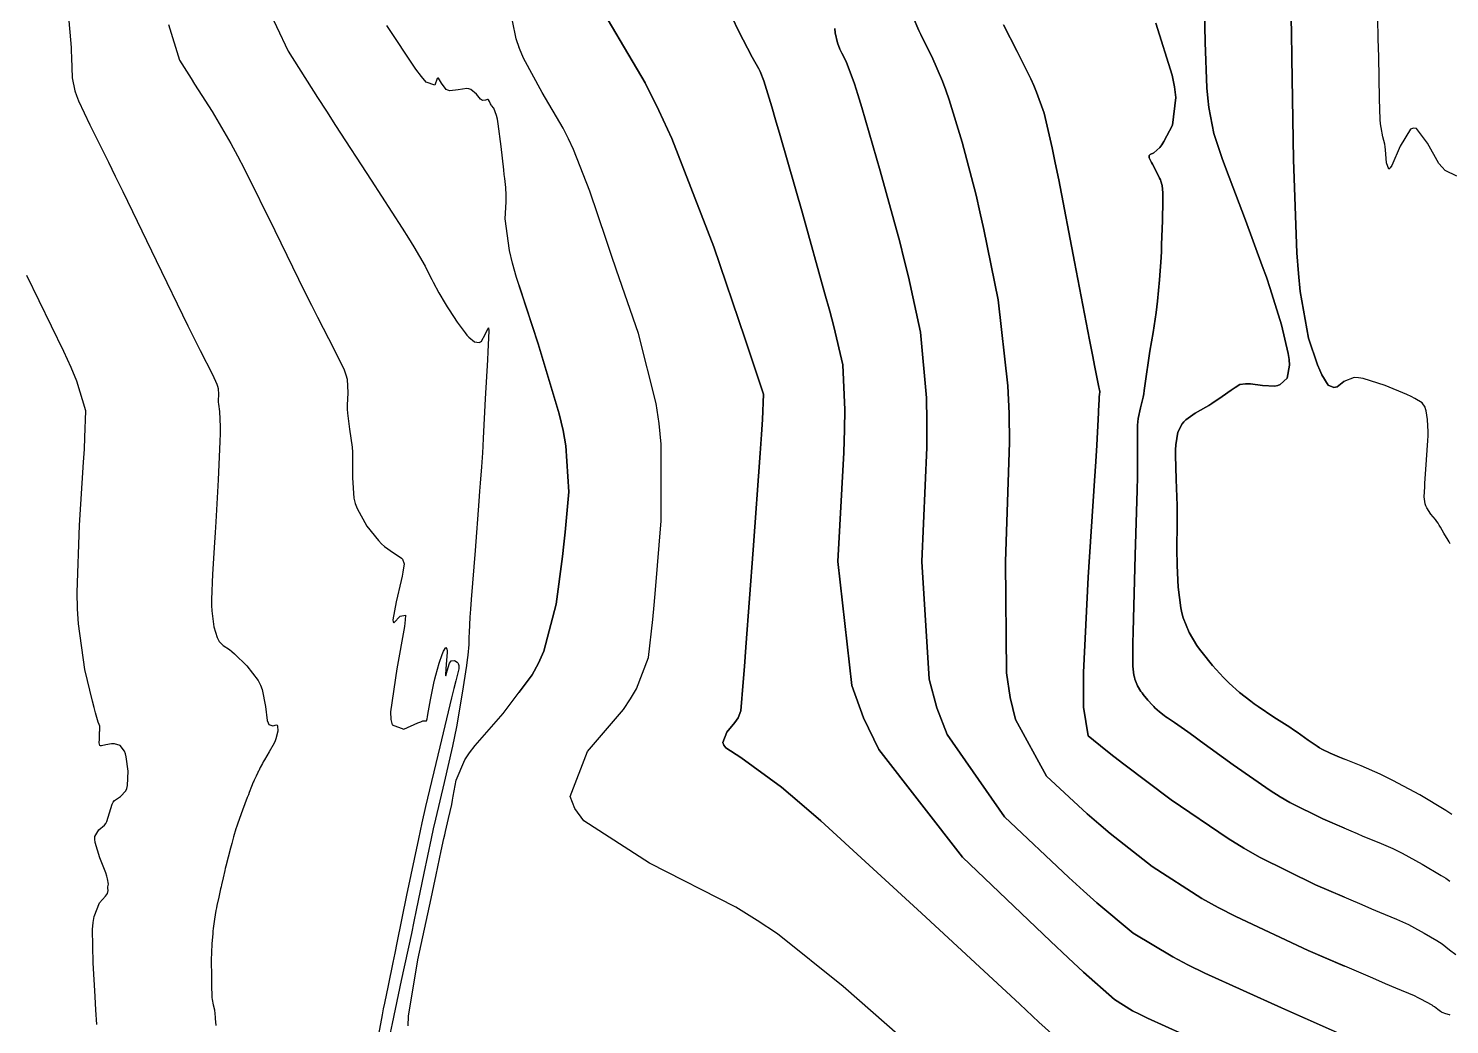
# Model space of a CAD drawing. Header units: metres. Extents: x 837117 to 838479, y 1189012 to 1191015.
# Drawn here: x 837795.2 to 837881.3, y 1190901.9 to 1190962.3 of the extents above; entities that cross this region are included whole.
import ezdxf

# ---------------------------------------------------------------- set-up
doc = ezdxf.new("R2010")
doc.units = ezdxf.units.M
doc.header["$LTSCALE"] = 0.3
doc.layers.add('COTAS 10', color=1, linetype='Continuous')
doc.layers.add('COTAS INT', color=252, linetype='Continuous')

msp = doc.modelspace()

# ---------------------------------------------------------------- linework, layer by layer
at = {"layer": 'COTAS 10'}
for points in [[(837848.023, 1190901.198), (837844.561, 1190904.257), (837840.59, 1190907.431), (837839.35, 1190908.253), (837838.048, 1190909.051), (837832.838, 1190911.727), (837828.847, 1190914.292), (837828.314, 1190915.02), (837828.029, 1190915.756), (837829.065, 1190918.475), (837831.246, 1190921.035), (837831.683, 1190921.67), (837832.048, 1190922.273), (837832.764, 1190924.183), (837833.03, 1190926.486), (837833.111, 1190927.337), (837833.196, 1190928.28), (837833.529, 1190932.454), (837833.535, 1190937.101), (837833.413, 1190938.342), (837833.237, 1190939.563), (837832.159, 1190943.807), (837830.837, 1190947.631), (837830.509, 1190948.588), (837830.197, 1190949.5), (837829.205, 1190952.425), (837828.227, 1190954.945), (837827.923, 1190955.601), (837827.605, 1190956.239), (837826.338, 1190958.395), (837825.197, 1190960.469), (837824.96, 1190961.055), (837824.755, 1190961.647), (837824.3, 1190963.83)], [(837874.923, 1190909.657), (837873.162, 1190910.413), (837869.769, 1190912.087), (837868.823, 1190912.628), (837867.874, 1190913.203), (837864.426, 1190915.56), (837861.547, 1190917.721), (837860.957, 1190918.172), (837860.458, 1190918.559), (837859.404, 1190919.425), (837859.119, 1190921.173), (837859.105, 1190922.116), (837859.119, 1190923.258), (837859.404, 1190929.038), (837859.784, 1190934.872), (837859.858, 1190936.047), (837859.92, 1190937.03), (837860.03, 1190938.994), (837860.048, 1190939.575), (837860.052, 1190939.688), (837860.055, 1190939.78), (837860.058, 1190939.938), (837860.058, 1190939.957), (837860.059, 1190939.962), (837860.059, 1190939.967), (837860.062, 1190939.983), (837860.066, 1190939.999), (837860.068, 1190940.009), (837860.071, 1190940.029), (837860.074, 1190940.053), (837860.076, 1190940.067), (837860.081, 1190940.094), (837860.086, 1190940.124), (837860.087, 1190940.132), (837860.088, 1190940.141), (837860.091, 1190940.172), (837860.093, 1190940.208), (837860.093, 1190940.219), (837860.094, 1190940.231), (837860.095, 1190940.279), (837860.094, 1190940.326), (837860.092, 1190940.338), (837860.091, 1190940.35), (837860.081, 1190940.388), (837860.066, 1190940.432), (837860.061, 1190940.448), (837860.056, 1190940.466), (837860.034, 1190940.543), (837859.795, 1190941.762), (837859.654, 1190942.5), (837859.479, 1190943.412), (837858.576, 1190948.15), (837857.613, 1190953.1), (837857.4, 1190954.145), (837857.211, 1190955.049), (837856.723, 1190957.137), (837856.272, 1190958.42), (837856.105, 1190958.817), (837855.921, 1190959.231), (837855.104, 1190960.874), (837854.275, 1190962.5)], [(837854.275, 1190962.5), (837855.104, 1190960.874), (837855.921, 1190959.231), (837856.105, 1190958.817), (837856.272, 1190958.42), (837856.723, 1190957.137), (837857.211, 1190955.049), (837857.4, 1190954.145), (837857.613, 1190953.1), (837858.576, 1190948.15), (837859.479, 1190943.412), (837859.654, 1190942.5), (837859.795, 1190941.762), (837860.034, 1190940.543), (837860.056, 1190940.466), (837860.061, 1190940.448), (837860.066, 1190940.432), (837860.081, 1190940.388), (837860.091, 1190940.35), (837860.092, 1190940.338), (837860.094, 1190940.326), (837860.095, 1190940.279), (837860.094, 1190940.231), (837860.093, 1190940.219), (837860.093, 1190940.208), (837860.091, 1190940.172), (837860.088, 1190940.141), (837860.087, 1190940.132), (837860.086, 1190940.124), (837860.081, 1190940.094), (837860.076, 1190940.067), (837860.074, 1190940.053), (837860.071, 1190940.029), (837860.068, 1190940.009), (837860.066, 1190939.999), (837860.062, 1190939.983), (837860.059, 1190939.967), (837860.059, 1190939.962), (837860.058, 1190939.957), (837860.058, 1190939.938), (837860.055, 1190939.78), (837860.052, 1190939.688), (837860.048, 1190939.575), (837860.03, 1190938.994), (837859.92, 1190937.03), (837859.858, 1190936.047), (837859.784, 1190934.872), (837859.404, 1190929.038), (837859.119, 1190923.258), (837859.105, 1190922.116), (837859.119, 1190921.173), (837859.404, 1190919.425), (837860.458, 1190918.559), (837860.957, 1190918.172), (837861.547, 1190917.721), (837864.426, 1190915.56), (837867.874, 1190913.203), (837868.823, 1190912.628), (837869.769, 1190912.087), (837873.162, 1190910.413), (837875.969, 1190909.208), (837876.545, 1190908.962), (837877.034, 1190908.755), (837878.074, 1190908.323), (837878.618, 1190908.084), (837878.794, 1190907.997), (837878.982, 1190907.902), (837879.754, 1190907.486), (837880.502, 1190907.043), (837880.674, 1190906.93), (837880.832, 1190906.823), (837881.278, 1190906.471), (837881.663, 1190906.183)], [(837848.023, 1190901.198), (837844.561, 1190904.257), (837840.59, 1190907.431), (837839.35, 1190908.253), (837838.048, 1190909.051), (837832.838, 1190911.727), (837828.847, 1190914.292), (837828.314, 1190915.02), (837828.029, 1190915.756), (837829.065, 1190918.475), (837831.246, 1190921.035), (837831.683, 1190921.67), (837832.048, 1190922.273), (837832.764, 1190924.183), (837833.03, 1190926.486), (837833.111, 1190927.337), (837833.196, 1190928.28), (837833.529, 1190932.454), (837833.535, 1190937.101), (837833.413, 1190938.342), (837833.237, 1190939.563), (837832.159, 1190943.807), (837830.837, 1190947.631), (837830.509, 1190948.588), (837830.197, 1190949.5), (837829.205, 1190952.425), (837828.227, 1190954.945), (837827.923, 1190955.601), (837827.605, 1190956.239), (837826.338, 1190958.395), (837825.197, 1190960.469), (837824.96, 1190961.055), (837824.923, 1190961.161)], [(837799.356, 1190901.937), (837799.299, 1190902.838), (837799.276, 1190903.216), (837799.249, 1190903.65), (837799.129, 1190905.683), (837799.105, 1190907.7), (837799.139, 1190908.124), (837799.191, 1190908.489), (837799.528, 1190909.322), (837799.883, 1190909.712), (837799.947, 1190909.798), (837799.997, 1190909.875), (837800.05, 1190910.071), (837800.024, 1190910.209), (837800.024, 1190910.249), (837800.026, 1190910.289), (837800.057, 1190910.439), (837800.008, 1190910.779), (837799.959, 1190910.939), (837799.896, 1190911.128), (837799.542, 1190912.045), (837799.258, 1190912.975), (837799.239, 1190913.172), (837799.245, 1190913.341), (837799.482, 1190913.731), (837799.827, 1190914.022), (837799.901, 1190914.13), (837799.965, 1190914.249), (837800.121, 1190914.776), (837800.282, 1190915.294), (837800.349, 1190915.407), (837800.426, 1190915.508), (837800.787, 1190915.76), (837801.117, 1190916.098), (837801.174, 1190916.251), (837801.217, 1190916.431), (837801.25, 1190917.299), (837801.137, 1190918.167), (837801.088, 1190918.347), (837801.031, 1190918.501), (837800.761, 1190918.839), (837800.436, 1190918.946), (837800.344, 1190918.955), (837800.251, 1190918.955), (837799.911, 1190918.879), (837799.637, 1190918.817), (837799.587, 1190918.826), (837799.548, 1190918.847), (837799.499, 1190919.016), (837799.516, 1190919.232), (837799.519, 1190919.283), (837799.521, 1190919.329), (837799.519, 1190919.464), (837799.515, 1190919.563), (837799.516, 1190919.588), (837799.517, 1190919.61), (837799.526, 1190919.681), (837799.536, 1190919.74), (837799.537, 1190919.757), (837799.539, 1190919.773), (837799.538, 1190919.829), (837799.535, 1190919.88), (837799.534, 1190919.893), (837799.534, 1190919.905), (837799.532, 1190919.943), (837799.532, 1190919.985), (837799.531, 1190919.994), (837799.531, 1190920.025), (837799.517, 1190920.078), (837799.508, 1190920.101), (837799.497, 1190920.127), (837799.439, 1190920.251), (837799.272, 1190920.829), (837799.192, 1190921.142), (837799.097, 1190921.521), (837798.633, 1190923.441), (837798.243, 1190926.215), (837798.195, 1190927.132), (837798.174, 1190928.114), (837798.312, 1190932.198), (837798.558, 1190936), (837798.604, 1190936.804), (837798.64, 1190937.5), (837798.693, 1190939.113), (837798.14, 1190940.923), (837797.794, 1190941.743), (837797.365, 1190942.701), (837795.121, 1190947.311)]]:
    msp.add_lwpolyline(points, dxfattribs=at)
at = {"layer": 'COTAS INT'}
for points in [[(837857.375, 1190901.217), (837856.416, 1190902.095), (837855.25, 1190903.17), (837849.311, 1190908.692), (837843.197, 1190914.278), (837841.92, 1190915.394), (837840.824, 1190916.322), (837838.369, 1190918.115), (837837.459, 1190918.7), (837837.338, 1190918.866), (837837.273, 1190919.033), (837837.509, 1190919.653), (837838.006, 1190920.236), (837838.105, 1190920.38), (837838.189, 1190920.518), (837838.352, 1190920.953), (837838.502, 1190922.683), (837838.577, 1190923.637), (837838.666, 1190924.797), (837839.11, 1190930.699), (837839.533, 1190936.554), (837839.609, 1190937.683), (837839.668, 1190938.598), (837839.735, 1190940.129), (837839.245, 1190941.583), (837838.595, 1190943.519), (837836.734, 1190949.058), (837834.19, 1190955.608), (837833.4, 1190957.314), (837832.573, 1190958.974), (837829.278, 1190964.579)], [(837829.278, 1190964.579), (837832.573, 1190958.974), (837833.4, 1190957.314), (837834.19, 1190955.608), (837836.734, 1190949.058), (837838.595, 1190943.519), (837839.245, 1190941.583), (837839.735, 1190940.129), (837839.668, 1190938.598), (837839.609, 1190937.683), (837839.533, 1190936.554), (837839.11, 1190930.699), (837838.666, 1190924.797), (837838.577, 1190923.637), (837838.502, 1190922.683), (837838.352, 1190920.953), (837838.189, 1190920.518), (837838.105, 1190920.38), (837838.006, 1190920.236), (837837.509, 1190919.653), (837837.273, 1190919.033), (837837.338, 1190918.866), (837837.459, 1190918.7), (837838.369, 1190918.115), (837840.824, 1190916.322), (837841.92, 1190915.394), (837843.197, 1190914.278), (837849.311, 1190908.692), (837855.25, 1190903.17), (837856.416, 1190902.095), (837857.375, 1190901.217)], [(837881.428, 1190914.674), (837881.062, 1190914.912), (837879.479, 1190915.85), (837877.845, 1190916.731), (837877.447, 1190916.933), (837877.073, 1190917.115), (837875.922, 1190917.623), (837875.028, 1190917.973), (837874.816, 1190918.058), (837874.621, 1190918.137), (837874.046, 1190918.376), (837873.555, 1190918.623), (837873.412, 1190918.706), (837873.266, 1190918.797), (837872.714, 1190919.178), (837872.049, 1190919.65), (837871.832, 1190919.798), (837871.602, 1190919.952), (837870.649, 1190920.569), (837869.693, 1190921.202), (837869.459, 1190921.366), (837869.239, 1190921.525), (837868.555, 1190922.06), (837867.943, 1190922.616), (837867.767, 1190922.789), (837867.589, 1190922.97), (837866.924, 1190923.692), (837866.291, 1190924.469), (837866.134, 1190924.685), (837865.984, 1190924.901), (837865.506, 1190925.685), (837865.146, 1190926.586), (837865.069, 1190926.876), (837865.003, 1190927.184), (837864.851, 1190928.444), (837864.788, 1190929.748), (837864.779, 1190930.083), (837864.774, 1190930.407), (837864.793, 1190932.63), (837864.788, 1190932.996), (837864.779, 1190933.382), (837864.719, 1190934.953), (837864.684, 1190936.432), (837864.692, 1190936.761), (837864.706, 1190937.055), (837864.819, 1190937.824), (837865.079, 1190938.329), (837865.185, 1190938.455), (837865.307, 1190938.576), (837865.871, 1190938.966), (837866.526, 1190939.338), (837866.705, 1190939.448), (837866.882, 1190939.56), (837867.514, 1190939.988), (837868.058, 1190940.369), (837868.18, 1190940.451), (837868.29, 1190940.524), (837868.584, 1190940.702), (837868.925, 1190940.762), (837869.064, 1190940.76), (837869.222, 1190940.75), (837869.953, 1190940.646), (837870.704, 1190940.62), (837870.875, 1190940.658), (837871.029, 1190940.716), (837871.452, 1190941.09), (837871.592, 1190941.891), (837871.569, 1190942.219), (837871.518, 1190942.593), (837871.109, 1190944.324), (837870.417, 1190946.532), (837870.187, 1190947.206), (837869.942, 1190947.908), (837868.918, 1190950.669), (837867.936, 1190953.262), (837867.717, 1190953.858), (837867.521, 1190954.401), (837867.004, 1190955.921), (837866.699, 1190957.481), (837866.637, 1190958.049), (837866.584, 1190958.677), (837866.474, 1190961.435), (837866.424, 1190964.396)], [(837866.424, 1190964.396), (837866.474, 1190961.435), (837866.584, 1190958.677), (837866.637, 1190958.049), (837866.699, 1190957.481), (837867.004, 1190955.921), (837867.521, 1190954.401), (837867.717, 1190953.858), (837867.936, 1190953.262), (837868.918, 1190950.669), (837869.942, 1190947.908), (837870.187, 1190947.206), (837870.417, 1190946.532), (837871.109, 1190944.324), (837871.518, 1190942.593), (837871.569, 1190942.219), (837871.592, 1190941.891), (837871.452, 1190941.09), (837871.029, 1190940.716), (837870.875, 1190940.658), (837870.704, 1190940.62), (837869.953, 1190940.646), (837869.222, 1190940.75), (837869.064, 1190940.76), (837868.925, 1190940.762), (837868.584, 1190940.702), (837868.29, 1190940.524), (837868.18, 1190940.451), (837868.058, 1190940.369), (837867.514, 1190939.988), (837866.882, 1190939.56), (837866.705, 1190939.448), (837866.526, 1190939.338), (837865.871, 1190938.966), (837865.307, 1190938.576), (837865.185, 1190938.455), (837865.079, 1190938.329), (837864.819, 1190937.824), (837864.706, 1190937.055), (837864.692, 1190936.761), (837864.684, 1190936.432), (837864.719, 1190934.953), (837864.779, 1190933.382), (837864.788, 1190932.996), (837864.793, 1190932.63), (837864.774, 1190930.407), (837864.779, 1190930.083), (837864.788, 1190929.748), (837864.851, 1190928.444), (837865.003, 1190927.184), (837865.069, 1190926.876), (837865.146, 1190926.586), (837865.506, 1190925.685), (837865.984, 1190924.901), (837866.134, 1190924.685), (837866.291, 1190924.469), (837866.924, 1190923.692), (837867.589, 1190922.97), (837867.767, 1190922.789), (837867.943, 1190922.616), (837868.555, 1190922.06), (837869.239, 1190921.525), (837869.459, 1190921.366), (837869.693, 1190921.202), (837870.649, 1190920.569), (837871.602, 1190919.952), (837871.832, 1190919.798), (837872.049, 1190919.65), (837872.714, 1190919.178), (837873.266, 1190918.797), (837873.412, 1190918.706), (837873.555, 1190918.623), (837874.046, 1190918.376), (837874.621, 1190918.137), (837874.816, 1190918.058), (837874.923, 1190918.015)], [(837809.535, 1190963.888), (837810.953, 1190960.903), (837812.73, 1190958.095), (837813.264, 1190957.26), (837813.816, 1190956.401), (837815.964, 1190953.092), (837817.846, 1190950.18), (837818.231, 1190949.571), (837818.556, 1190949.048), (837819.241, 1190947.87), (837819.551, 1190947.248), (837819.64, 1190947.075), (837819.73, 1190946.902), (837820.07, 1190946.273), (837820.453, 1190945.616), (837820.571, 1190945.425), (837820.694, 1190945.231), (837821.179, 1190944.495), (837821.656, 1190943.848), (837821.773, 1190943.709), (837821.884, 1190943.587), (837822.232, 1190943.292), (837822.516, 1190943.249), (837822.587, 1190943.286), (837822.655, 1190943.345), (837822.873, 1190943.734), (837823.028, 1190944.088), (837823.056, 1190944.125), (837823.077, 1190944.136), (837823.1, 1190943.953), (837823.055, 1190943.105), (837823.034, 1190942.696), (837823.008, 1190942.212), (837822.884, 1190939.834), (837822.758, 1190937.458), (837822.731, 1190936.976), (837822.708, 1190936.569), (837822.656, 1190935.731), (837822.578, 1190934.745), (837822.539, 1190934.245), (837822.493, 1190933.646), (837822.261, 1190930.662), (837822.034, 1190927.692), (837821.991, 1190927.102), (837821.956, 1190926.612), (837821.899, 1190925.684), (837821.897, 1190925.407), (837821.895, 1190925.249), (837821.893, 1190924.954), (837821.83, 1190924.321), (837821.791, 1190924.028), (837821.743, 1190923.684), (837821.49, 1190922.018), (837821.13, 1190919.971), (837821.015, 1190919.387), (837820.892, 1190918.796), (837820.39, 1190916.599), (837819.869, 1190914.393), (837819.734, 1190913.796), (837819.604, 1190913.204), (837819.165, 1190911.118), (837818.705, 1190908.874), (837818.56, 1190908.183), (837818.408, 1190907.462), (837817.797, 1190904.608), (837817.237, 1190901.999), (837817.117, 1190901.433)], [(837881.324, 1190931.06), (837881.256, 1190931.175), (837881.189, 1190931.29), (837880.94, 1190931.713), (837880.734, 1190932.063), (837880.693, 1190932.134), (837880.659, 1190932.192), (837880.598, 1190932.306), (837880.521, 1190932.413), (837880.478, 1190932.466), (837880.426, 1190932.531), (837880.158, 1190932.851), (837879.896, 1190933.248), (837879.846, 1190933.361), (837879.807, 1190933.475), (837879.748, 1190933.898), (837879.775, 1190934.504), (837879.789, 1190934.734), (837879.807, 1190934.99), (837879.894, 1190936.139), (837879.969, 1190937.32), (837879.978, 1190937.597), (837879.982, 1190937.853), (837879.954, 1190938.595), (837879.868, 1190939.114), (837879.835, 1190939.229), (837879.798, 1190939.331), (837879.632, 1190939.595), (837879.172, 1190939.867), (837878.949, 1190939.975), (837878.686, 1190940.096), (837877.391, 1190940.65), (837876.053, 1190941.078), (837875.763, 1190941.12), (837875.507, 1190941.129), (837874.871, 1190940.887), (837874.476, 1190940.577), (837874.372, 1190940.543), (837874.271, 1190940.532), (837873.925, 1190940.679), (837873.541, 1190941.293), (837873.416, 1190941.575), (837873.283, 1190941.906), (837872.735, 1190943.509), (837872.231, 1190946.335), (837872.127, 1190947.437), (837872.037, 1190948.678), (837871.84, 1190954.315), (837871.737, 1190960.478), (837871.706, 1190962.05), (837871.675, 1190963.564)], [(837871.675, 1190963.564), (837871.706, 1190962.05), (837871.737, 1190960.478), (837871.84, 1190954.315), (837872.037, 1190948.678), (837872.127, 1190947.437), (837872.231, 1190946.335), (837872.735, 1190943.509), (837873.283, 1190941.906), (837873.416, 1190941.575), (837873.541, 1190941.293), (837873.925, 1190940.679), (837874.271, 1190940.532), (837874.372, 1190940.543), (837874.476, 1190940.577), (837874.871, 1190940.887), (837874.923, 1190940.907)], [(837797.618, 1190963.201), (837797.796, 1190961.13), (837797.832, 1190960.308), (837797.839, 1190960.103), (837797.844, 1190959.908), (837797.855, 1190959.283), (837798.021, 1190958.507), (837798.125, 1190958.216), (837798.254, 1190957.892), (837798.929, 1190956.45), (837800.056, 1190954.181), (837800.47, 1190953.337), (837800.928, 1190952.399), (837802.95, 1190948.231), (837804.878, 1190944.263), (837805.276, 1190943.45), (837805.616, 1190942.762), (837806.353, 1190941.313), (837806.627, 1190940.738), (837806.674, 1190940.601), (837806.71, 1190940.474), (837806.735, 1190940.097), (837806.709, 1190939.75), (837806.712, 1190939.643), (837806.719, 1190939.53), (837806.782, 1190939.081), (837806.827, 1190938.154), (837806.822, 1190937.739), (837806.81, 1190937.256), (837806.705, 1190934.943), (837806.558, 1190932.388), (837806.52, 1190931.753), (837806.484, 1190931.149), (837806.359, 1190929.228), (837806.301, 1190927.694), (837806.306, 1190927.334), (837806.32, 1190927.002), (837806.446, 1190926.038), (837806.647, 1190925.391), (837806.708, 1190925.258), (837806.771, 1190925.146), (837807.018, 1190924.911), (837807.394, 1190924.66), (837807.539, 1190924.538), (837807.701, 1190924.393), (837808.433, 1190923.679), (837809.124, 1190922.775), (837809.261, 1190922.509), (837809.373, 1190922.238), (837809.582, 1190921.201), (837809.682, 1190920.368), (837809.725, 1190920.223), (837809.776, 1190920.117), (837810.017, 1190920.045), (837810.237, 1190920.099), (837810.274, 1190920.073), (837810.301, 1190920.028), (837810.312, 1190919.715), (837810.2, 1190919.259), (837810.148, 1190919.124), (837810.088, 1190918.985), (837809.798, 1190918.452), (837809.502, 1190917.969), (837809.439, 1190917.861), (837809.384, 1190917.765), (837809.251, 1190917.511), (837809.164, 1190917.321), (837809.138, 1190917.265), (837809.11, 1190917.207), (837809.004, 1190916.984), (837808.894, 1190916.748), (837808.864, 1190916.682), (837808.835, 1190916.615), (837808.734, 1190916.372), (837808.59, 1190916.001), (837808.534, 1190915.854), (837808.471, 1190915.688), (837808.185, 1190914.928), (837807.9, 1190914.143), (837807.837, 1190913.961), (837807.781, 1190913.794), (837807.636, 1190913.318), (837807.525, 1190912.9), (837807.491, 1190912.77), (837807.455, 1190912.634), (837807.31, 1190912.09), (837807.167, 1190911.541), (837807.133, 1190911.402), (837807.101, 1190911.268), (837807.003, 1190910.832), (837806.912, 1190910.411), (837806.884, 1190910.286), (837806.855, 1190910.158), (837806.741, 1190909.668), (837806.628, 1190909.15), (837806.599, 1190909.004), (837806.571, 1190908.857), (837806.48, 1190908.319), (837806.406, 1190907.764), (837806.389, 1190907.607), (837806.373, 1190907.448), (837806.327, 1190906.859), (837806.299, 1190906.297), (837806.294, 1190906.155), (837806.291, 1190906.018), (837806.29, 1190905.57), (837806.297, 1190905.119), (837806.298, 1190904.979), (837806.299, 1190904.834), (837806.3, 1190904.256), (837806.316, 1190903.707), (837806.326, 1190903.579), (837806.339, 1190903.462), (837806.407, 1190903.128), (837806.478, 1190902.843), (837806.493, 1190902.756), (837806.506, 1190902.667), (837806.534, 1190902.315), (837806.555, 1190901.88)], [(837865.122, 1190901.361), (837862.982, 1190902.33), (837862.507, 1190902.564), (837862.084, 1190902.783), (837860.982, 1190903.451), (837859.104, 1190905.124), (837858.193, 1190905.976), (837857.111, 1190906.997), (837851.789, 1190912.09), (837846.719, 1190918.605), (837845.796, 1190920.523), (837845.082, 1190922.489), (837844.239, 1190930), (837844.599, 1190936.59), (837844.643, 1190937.976), (837844.663, 1190939.171), (837844.536, 1190941.904), (837843.988, 1190944.22), (837843.743, 1190945.154), (837843.457, 1190946.213), (837842.087, 1190951.094), (837840.735, 1190955.795), (837840.461, 1190956.74), (837840.23, 1190957.532), (837839.757, 1190959.105), (837839.532, 1190959.669), (837839.457, 1190959.824), (837839.377, 1190959.979), (837839.043, 1190960.535), (837838.218, 1190962.133), (837837.828, 1190962.945)], [(837837.828, 1190962.945), (837838.218, 1190962.133), (837839.043, 1190960.535), (837839.377, 1190959.979), (837839.457, 1190959.824), (837839.532, 1190959.669), (837839.757, 1190959.105), (837840.23, 1190957.532), (837840.461, 1190956.74), (837840.735, 1190955.795), (837842.087, 1190951.094), (837843.457, 1190946.213), (837843.743, 1190945.154), (837843.988, 1190944.22), (837844.536, 1190941.904), (837844.663, 1190939.171), (837844.643, 1190937.976), (837844.599, 1190936.59), (837844.239, 1190930), (837845.082, 1190922.489), (837845.796, 1190920.523), (837846.719, 1190918.605), (837851.789, 1190912.09), (837857.111, 1190906.997), (837858.193, 1190905.976), (837859.104, 1190905.124), (837860.982, 1190903.451), (837862.084, 1190902.783), (837862.507, 1190902.564), (837862.982, 1190902.33), (837865.122, 1190901.361)], [(837881.326, 1190902.521), (837881.276, 1190902.535), (837881.063, 1190902.593), (837880.842, 1190902.672), (837880.787, 1190902.699), (837880.734, 1190902.729), (837880.564, 1190902.856), (837880.367, 1190903.011), (837880.298, 1190903.059), (837880.221, 1190903.108), (837879.891, 1190903.304), (837879.551, 1190903.487), (837879.468, 1190903.529), (837879.39, 1190903.568), (837879.15, 1190903.673), (837878.038, 1190904.145), (837877.41, 1190904.414), (837876.643, 1190904.743), (837872.72, 1190906.432), (837868.335, 1190908.478), (837867.277, 1190909.032), (837866.287, 1190909.582), (837863.278, 1190911.524), (837860.733, 1190913.522), (837860.036, 1190914.107), (837859.342, 1190914.705), (837856.865, 1190916.98), (837854.992, 1190920.416), (837854.68, 1190921.745), (837854.456, 1190923.239), (837854.391, 1190930), (837854.636, 1190937.195), (837854.608, 1190938.963), (837854.538, 1190940.632), (837853.938, 1190945.85), (837853.074, 1190950.102), (837852.838, 1190951.162), (837852.603, 1190952.173), (837851.765, 1190955.399), (837850.978, 1190957.955), (837850.775, 1190958.543), (837850.578, 1190959.077), (837849.923, 1190960.574), (837849.378, 1190961.643), (837849.252, 1190961.908), (837849.136, 1190962.16), (837848.805, 1190962.959)], [(837848.805, 1190962.959), (837849.136, 1190962.16), (837849.252, 1190961.908), (837849.378, 1190961.643), (837849.923, 1190960.574), (837850.578, 1190959.077), (837850.775, 1190958.543), (837850.978, 1190957.955), (837851.765, 1190955.399), (837852.603, 1190952.173), (837852.838, 1190951.162), (837853.074, 1190950.102), (837853.938, 1190945.85), (837854.538, 1190940.632), (837854.608, 1190938.963), (837854.636, 1190937.195), (837854.391, 1190930), (837854.456, 1190923.239), (837854.68, 1190921.745), (837854.992, 1190920.416), (837856.865, 1190916.98), (837859.342, 1190914.705), (837860.036, 1190914.107), (837860.733, 1190913.522), (837863.278, 1190911.524), (837866.287, 1190909.582), (837867.277, 1190909.032), (837868.335, 1190908.478), (837872.72, 1190906.432), (837874.923, 1190905.483)], [(837874.923, 1190913.831), (837873.604, 1190914.395), (837871.601, 1190915.4), (837871.018, 1190915.741), (837870.422, 1190916.11), (837868.171, 1190917.666), (837866.207, 1190919.116), (837865.794, 1190919.418), (837865.436, 1190919.676), (837864.616, 1190920.247), (837864.201, 1190920.521), (837864.1, 1190920.592), (837864.004, 1190920.661), (837863.708, 1190920.893), (837863.443, 1190921.134), (837863.366, 1190921.209), (837863.289, 1190921.287), (837863.001, 1190921.6), (837862.727, 1190921.937), (837862.659, 1190922.031), (837862.594, 1190922.124), (837862.387, 1190922.464), (837862.23, 1190922.854), (837862.197, 1190922.98), (837862.169, 1190923.114), (837862.102, 1190923.66), (837862.102, 1190925.053), (837862.115, 1190925.721), (837862.134, 1190926.511), (837862.249, 1190930.381), (837862.362, 1190934.304), (837862.38, 1190935.127), (837862.393, 1190935.836), (837862.389, 1190937.445), (837862.389, 1190938.255), (837862.404, 1190938.46), (837862.426, 1190938.657), (837862.558, 1190939.296), (837862.719, 1190939.944), (837862.759, 1190940.145), (837862.796, 1190940.356), (837862.916, 1190941.198), (837863.043, 1190942.156), (837863.086, 1190942.441), (837863.132, 1190942.734), (837863.323, 1190943.863), (837863.514, 1190945.073), (837863.558, 1190945.418), (837863.6, 1190945.767), (837863.721, 1190947.06), (837863.808, 1190948.41), (837863.827, 1190948.794), (837863.845, 1190949.183), (837863.891, 1190950.624), (837863.911, 1190951.847), (837863.912, 1190952.098), (837863.91, 1190952.312), (837863.886, 1190952.765), (837863.805, 1190953.024), (837863.767, 1190953.115), (837863.723, 1190953.214), (837863.51, 1190953.642), (837863.288, 1190954.057), (837863.239, 1190954.149), (837863.196, 1190954.23), (837863.083, 1190954.439), (837863.08, 1190954.573), (837863.105, 1190954.608), (837863.142, 1190954.641), (837863.372, 1190954.753), (837863.73, 1190955.072), (837863.849, 1190955.237), (837863.977, 1190955.434), (837864.507, 1190956.424), (837864.708, 1190958.102), (837864.628, 1190958.734), (837864.489, 1190959.439), (837863.497, 1190962.59)], [(837863.497, 1190962.59), (837864.489, 1190959.439), (837864.628, 1190958.734), (837864.708, 1190958.102), (837864.507, 1190956.424), (837863.977, 1190955.434), (837863.849, 1190955.237), (837863.73, 1190955.072), (837863.372, 1190954.753), (837863.142, 1190954.641), (837863.105, 1190954.608), (837863.08, 1190954.573), (837863.083, 1190954.439), (837863.196, 1190954.23), (837863.239, 1190954.149), (837863.288, 1190954.057), (837863.51, 1190953.642), (837863.723, 1190953.214), (837863.767, 1190953.115), (837863.805, 1190953.024), (837863.886, 1190952.765), (837863.91, 1190952.312), (837863.912, 1190952.098), (837863.911, 1190951.847), (837863.891, 1190950.624), (837863.845, 1190949.183), (837863.827, 1190948.794), (837863.808, 1190948.41), (837863.721, 1190947.06), (837863.6, 1190945.767), (837863.558, 1190945.418), (837863.514, 1190945.073), (837863.323, 1190943.863), (837863.132, 1190942.734), (837863.086, 1190942.441), (837863.043, 1190942.156), (837862.916, 1190941.198), (837862.796, 1190940.356), (837862.759, 1190940.145), (837862.719, 1190939.944), (837862.558, 1190939.296), (837862.426, 1190938.657), (837862.404, 1190938.46), (837862.389, 1190938.255), (837862.389, 1190937.445), (837862.393, 1190935.836), (837862.38, 1190935.127), (837862.362, 1190934.304), (837862.249, 1190930.381), (837862.134, 1190926.511), (837862.115, 1190925.721), (837862.102, 1190925.053), (837862.102, 1190923.66), (837862.169, 1190923.114), (837862.197, 1190922.98), (837862.23, 1190922.854), (837862.387, 1190922.464), (837862.594, 1190922.124), (837862.659, 1190922.031), (837862.727, 1190921.937), (837863.001, 1190921.6), (837863.289, 1190921.287), (837863.366, 1190921.209), (837863.443, 1190921.134), (837863.708, 1190920.893), (837864.004, 1190920.661), (837864.1, 1190920.592), (837864.201, 1190920.521), (837864.616, 1190920.247), (837865.436, 1190919.676), (837865.794, 1190919.418), (837866.207, 1190919.116), (837868.171, 1190917.666), (837870.422, 1190916.11), (837871.018, 1190915.741), (837871.601, 1190915.4), (837873.604, 1190914.395), (837875.295, 1190913.672), (837875.681, 1190913.51), (837876.031, 1190913.364), (837876.998, 1190912.973), (837877.846, 1190912.599), (837878.121, 1190912.465), (837878.414, 1190912.317), (837879.616, 1190911.668), (837880.782, 1190910.977), (837881.051, 1190910.802), (837881.297, 1190910.634)], [(837881.722, 1190953.327), (837881.02, 1190953.67), (837880.828, 1190953.866), (837880.636, 1190954.105), (837879.949, 1190955.33), (837879.28, 1190956.22), (837879.099, 1190956.247), (837878.92, 1190956.178), (837878.289, 1190955.14), (837877.786, 1190953.978), (837877.688, 1190953.833), (837877.607, 1190953.763), (837877.462, 1190954.147), (837877.411, 1190954.922), (837877.39, 1190955.099), (837877.365, 1190955.26), (837877.248, 1190955.708), (837877.133, 1190956.271), (837877.109, 1190956.504), (837877.088, 1190956.771), (837877.044, 1190958.017), (837876.989, 1190960.566), (837876.962, 1190961.654), (837876.93, 1190962.908)], [(837803.694, 1190962.527), (837804.355, 1190960.359), (837805.061, 1190959.243), (837805.274, 1190958.911), (837805.493, 1190958.569), (837806.347, 1190957.254), (837807.476, 1190955.309), (837807.868, 1190954.571), (837808.296, 1190953.747), (837810.13, 1190950.048), (837811.938, 1190946.349), (837812.349, 1190945.524), (837812.721, 1190944.786), (837813.74, 1190942.84), (837814.333, 1190941.596), (837814.435, 1190941.3), (837814.512, 1190941.025), (837814.566, 1190940.209), (837814.509, 1190939.46), (837814.516, 1190939.227), (837814.532, 1190938.983), (837814.669, 1190938.013), (837814.816, 1190936.925), (837814.837, 1190936.608), (837814.851, 1190936.284), (837814.833, 1190935.054), (837814.925, 1190933.829), (837815.009, 1190933.507), (837815.117, 1190933.193), (837815.715, 1190932.122), (837816.426, 1190931.253), (837816.605, 1190931.067), (837816.777, 1190930.904), (837817.331, 1190930.509), (837817.737, 1190930.263), (837817.814, 1190930.192), (837817.876, 1190930.122), (837817.973, 1190929.859), (837817.897, 1190929.341), (837817.849, 1190929.109), (837817.791, 1190928.838), (837817.485, 1190927.539), (837817.291, 1190926.465), (837817.303, 1190926.336), (837817.344, 1190926.28), (837817.727, 1190926.687), (837818.043, 1190926.735), (837818.04, 1190926.453), (837817.999, 1190926.044), (837817.524, 1190923.499), (837817.147, 1190920.882), (837817.166, 1190920.427), (837817.239, 1190920.088), (837817.952, 1190919.837), (837818.808, 1190920.224), (837818.972, 1190920.287), (837819.103, 1190920.332), (837819.314, 1190920.334), (837819.356, 1190920.456), (837819.381, 1190920.575), (837819.412, 1190920.732), (837819.574, 1190921.608), (837819.775, 1190922.63), (837819.83, 1190922.878), (837819.885, 1190923.112), (837820.085, 1190923.832), (837820.268, 1190924.355), (837820.313, 1190924.465), (837820.355, 1190924.56), (837820.486, 1190924.775), (837820.56, 1190924.69), (837820.567, 1190924.596), (837820.568, 1190924.47), (837820.52, 1190923.763), (837820.475, 1190923.151), (837820.478, 1190923.086), (837820.487, 1190923.067), (837820.575, 1190923.376), (837820.721, 1190923.84), (837820.767, 1190923.919), (837820.816, 1190923.976), (837821.01, 1190924.002), (837821.179, 1190923.884), (837821.211, 1190923.851), (837821.237, 1190923.816), (837821.277, 1190923.688), (837821.276, 1190923.579), (837821.275, 1190923.556), (837821.275, 1190923.537), (837821.272, 1190923.495), (837821.094, 1190922.758), (837820.982, 1190922.3), (837820.844, 1190921.732), (837820.121, 1190918.766), (837819.266, 1190915.145), (837819.045, 1190914.165), (837818.83, 1190913.194), (837818.111, 1190909.771), (837817.529, 1190906.889), (837817.401, 1190906.26), (837817.287, 1190905.704), (837816.995, 1190904.309), (837816.775, 1190903.247), (837816.707, 1190902.903), (837816.635, 1190902.536), (837816.35, 1190901.027)], [(837818.207, 1190901.871), (837818.231, 1190902.457), (837818.807, 1190905.87), (837819.607, 1190909.577), (837819.772, 1190910.347), (837819.913, 1190911.007), (837820.22, 1190912.465), (837820.377, 1190913.214), (837820.424, 1190913.427), (837820.472, 1190913.641), (837820.659, 1190914.433), (837820.848, 1190915.277), (837820.898, 1190915.525), (837820.946, 1190915.778), (837821.111, 1190916.741), (837821.645, 1190917.971), (837821.926, 1190918.393), (837822.264, 1190918.849), (837823.968, 1190920.791), (837825.726, 1190923.127), (837826.098, 1190923.833), (837826.422, 1190924.563), (837827.177, 1190927.413), (837827.558, 1190930.289), (837827.646, 1190931.036), (837827.726, 1190931.763), (837827.948, 1190934.209), (837827.766, 1190936.987), (837827.59, 1190937.923), (837827.361, 1190938.93), (837826.08, 1190943.17), (837824.78, 1190947.195), (837824.539, 1190948.068), (837824.348, 1190948.837), (837824.088, 1190950.739), (837824.14, 1190951.772), (837824.146, 1190951.992), (837824.149, 1190952.184), (837824.128, 1190952.64), (837824.059, 1190953.185), (837824.03, 1190953.433), (837823.997, 1190953.723), (837823.844, 1190955.121), (837823.668, 1190956.497), (837823.62, 1190956.774), (837823.572, 1190957.004), (837823.404, 1190957.459), (837823.263, 1190957.617), (837823.233, 1190957.66), (837823.206, 1190957.703), (837823.143, 1190957.859), (837823.082, 1190957.964), (837823.056, 1190957.975), (837823.027, 1190957.978), (837822.893, 1190957.926), (837822.713, 1190957.922), (837822.655, 1190957.955), (837822.593, 1190958.004), (837822.343, 1190958.304), (837822.009, 1190958.585), (837821.894, 1190958.621), (837821.771, 1190958.64), (837821.245, 1190958.557), (837820.733, 1190958.499), (837820.619, 1190958.532), (837820.515, 1190958.588), (837820.24, 1190958.969), (837820.055, 1190959.269), (837820.009, 1190959.273), (837819.965, 1190959.243), (837819.826, 1190958.852), (837819.304, 1190959.032), (837819.018, 1190959.363), (837818.672, 1190959.815), (837816.913, 1190962.465)], [(837874.923, 1190901.266), (837871.113, 1190902.952), (837866.47, 1190905.054), (837865.44, 1190905.562), (837864.522, 1190906.038), (837862.13, 1190907.488), (837859.919, 1190909.323), (837859.114, 1190910.041), (837858.227, 1190910.851), (837854.327, 1190914.535), (837850.856, 1190919.51), (837850.238, 1190921.134), (837849.769, 1190922.864), (837849.315, 1190930), (837849.617, 1190936.893), (837849.625, 1190938.469), (837849.6, 1190939.902), (837849.237, 1190943.877), (837848.513, 1190947.225), (837848.261, 1190948.262), (837847.986, 1190949.346), (837846.807, 1190953.662), (837845.684, 1190957.49), (837845.445, 1190958.269), (837845.236, 1190958.924), (837844.741, 1190960.274), (837844.481, 1190960.785), (837844.42, 1190960.912), (837844.365, 1190961.032), (837844.207, 1190961.414), (837844.082, 1190962.02), (837844.047, 1190962.282)], [(837844.047, 1190962.282), (837844.082, 1190962.02), (837844.207, 1190961.414), (837844.365, 1190961.032), (837844.42, 1190960.912), (837844.481, 1190960.785), (837844.741, 1190960.274), (837845.236, 1190958.924), (837845.445, 1190958.269), (837845.684, 1190957.49), (837846.807, 1190953.662), (837847.986, 1190949.346), (837848.261, 1190948.262), (837848.513, 1190947.225), (837849.237, 1190943.877), (837849.6, 1190939.902), (837849.625, 1190938.469), (837849.617, 1190936.893), (837849.315, 1190930), (837849.769, 1190922.864), (837850.238, 1190921.134), (837850.856, 1190919.51), (837854.327, 1190914.535), (837858.227, 1190910.851), (837859.114, 1190910.041), (837859.919, 1190909.323), (837862.13, 1190907.488), (837864.522, 1190906.038), (837865.44, 1190905.562), (837866.47, 1190905.054), (837871.113, 1190902.952), (837875.529, 1190900.998)], [(837824.923, 1190946.751), (837826.08, 1190943.17), (837827.361, 1190938.93), (837827.59, 1190937.923), (837827.766, 1190936.987), (837827.948, 1190934.209), (837827.726, 1190931.763), (837827.646, 1190931.036), (837827.558, 1190930.289), (837827.177, 1190927.413), (837826.422, 1190924.563), (837826.098, 1190923.833), (837825.726, 1190923.127), (837824.923, 1190922.061)]]:
    msp.add_lwpolyline(points, dxfattribs=at)

doc.saveas('drawing.dxf')
